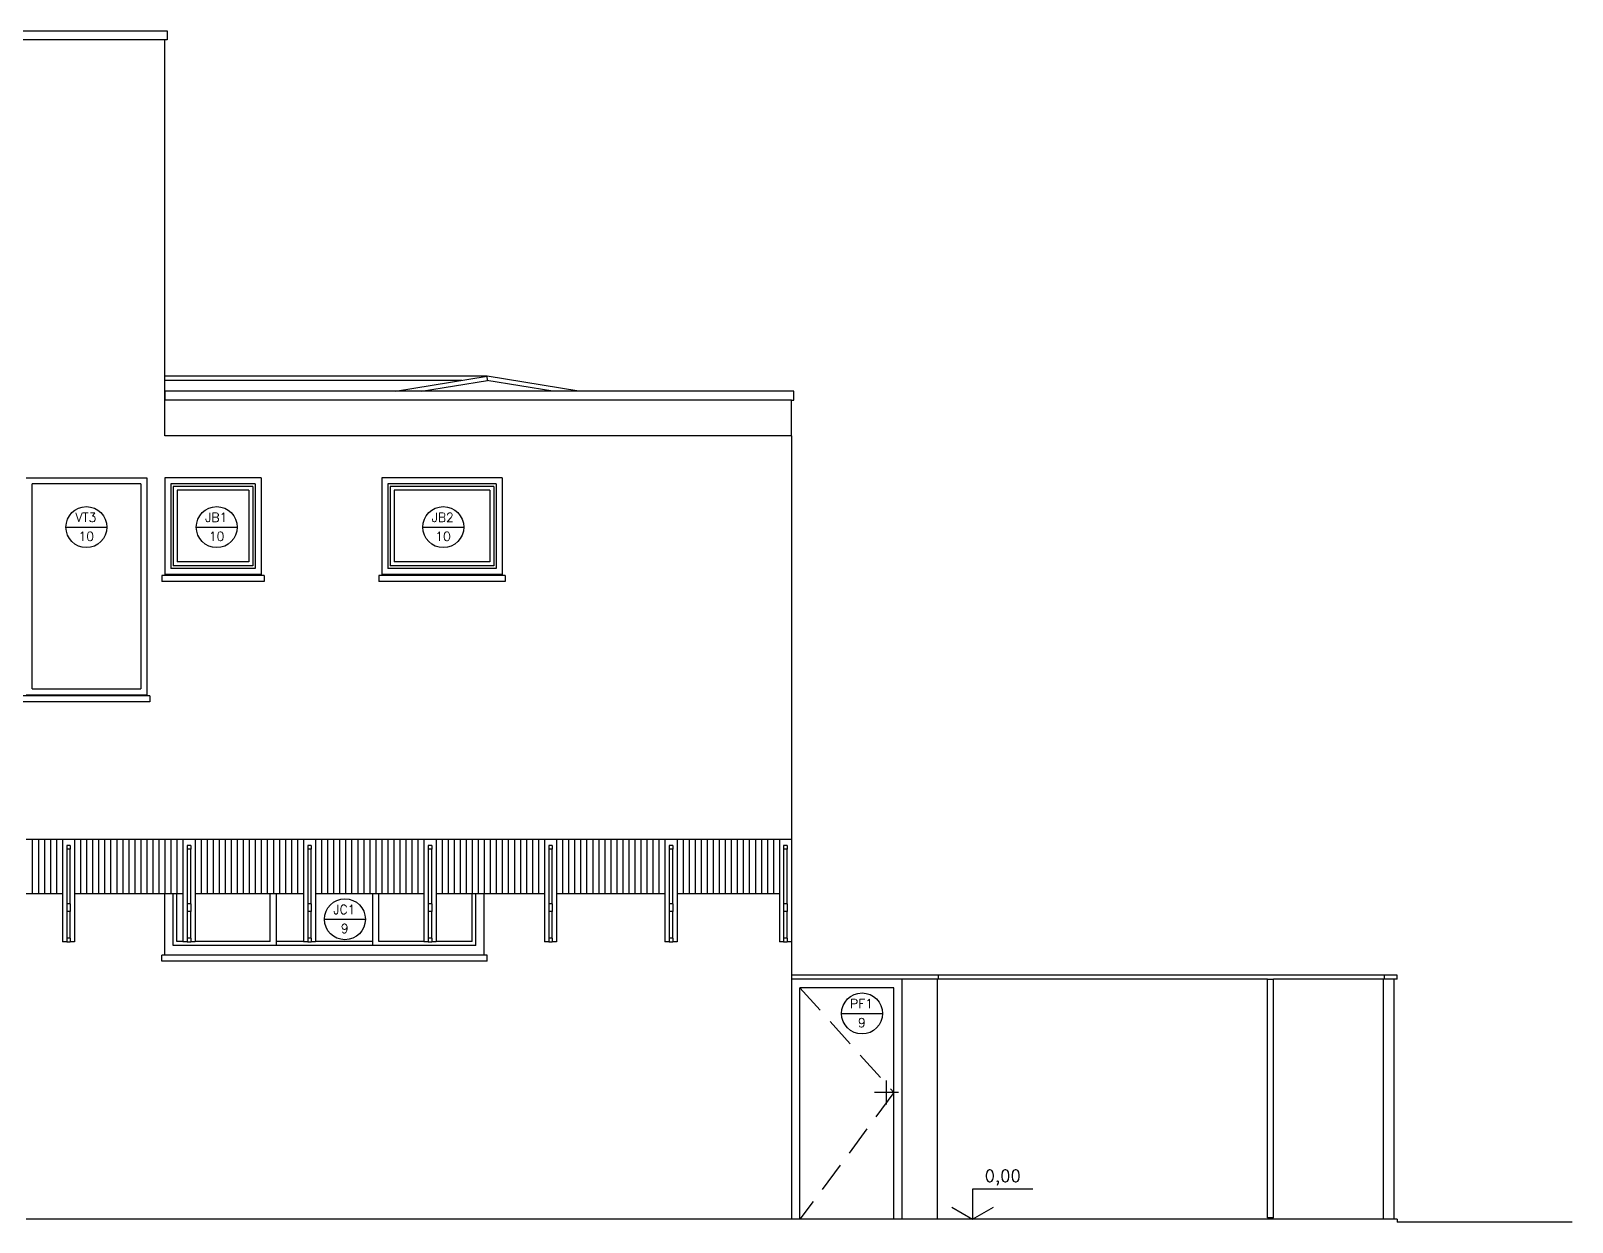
# Model space of a CAD drawing. Header units: millimetres. Extents: x 128 to 761, y 122 to 191.
# Drawn here: x 406.03 to 418.82, y 124.05 to 133.94 of the extents above; entities that cross this region are included whole.
import ezdxf

# ---------------------------------------------------------------- set-up
doc = ezdxf.new("R2010")
doc.units = ezdxf.units.MM
doc.linetypes.add('HIDDEN', pattern=[0.375, 0.25, -0.125])
for name, color, linetype in [('CAIX', 2, 'Continuous'), ('CAIXN', 7, 'Continuous'), ('LPROJ', 7, 'HIDDEN'), ('LVISTA', 1, 'Continuous'), ('LVISTA01', 8, 'Continuous'), ('LVISTA02', 1, 'Continuous'), ('LVISTA03', 4, 'Continuous'), ('NOTAS', 2, 'Continuous'), ('REVEST', 2, 'Continuous')]:
    doc.layers.add(name, color=color, linetype=linetype)
doc.styles.add('60-50', font='romans.shx', dxfattribs={"height": 0.075})
doc.styles.add('80-50', font='romans.shx', dxfattribs={"height": 0.1})

msp = doc.modelspace()

# ---------------------------------------------------------------- linework, layer by layer
at = {"layer": 'CAIX'}
for p, q in [((416.2883, 124.0852), (416.2883, 126.0652)), ((416.2883, 126.0652), (416.3383, 126.0652)), ((416.3383, 124.0852), (416.3383, 126.0652)), ((416.3383, 124.0852), (416.2883, 124.0852))]:
    msp.add_line(p, q, dxfattribs=at)
at = {"layer": 'CAIXN', "color": 8, "ltscale": 0.5}
for p, q in [((406.3174, 129.817), (406.6574, 129.817)), ((407.399, 129.817), (407.739, 129.817)), ((409.2788, 129.817), (409.6188, 129.817)), ((408.4622, 126.5636), (408.8022, 126.5636)), ((412.7538, 125.7817), (413.0938, 125.7817))]:
    msp.add_line(p, q, dxfattribs=at)
for centre in [(406.4874, 129.817), (407.569, 129.817), (409.4488, 129.817), (408.6322, 126.5636), (412.9238, 125.7817)]:
    msp.add_circle(centre, 0.17, dxfattribs=at)
at = {"layer": 'LPROJ'}
for p, q in [((412.4083, 125.9952), (413.1883, 125.1252)), ((413.1883, 125.1252), (412.4083, 124.0752))]:
    msp.add_line(p, q, dxfattribs=at)
at = {"layer": 'LVISTA', "color": 8}
for p, q in [((406.0383, 127.2252), (406.0383, 126.7752)), ((406.0883, 127.2252), (406.0883, 126.7752)), ((406.1383, 127.2252), (406.1383, 126.7752)), ((406.1883, 127.2252), (406.1883, 126.7752)), ((406.2383, 127.2252), (406.2383, 126.7752)), ((406.4383, 127.2252), (406.4383, 126.7752)), ((406.4883, 127.2252), (406.4883, 126.7752)), ((406.5383, 127.2252), (406.5383, 126.7752)), ((406.5883, 127.2252), (406.5883, 126.7752)), ((406.6383, 127.2252), (406.6383, 126.7752)), ((406.6883, 127.2252), (406.6883, 126.7752)), ((406.7383, 127.2252), (406.7383, 126.7752)), ((406.7883, 127.2252), (406.7883, 126.7752)), ((406.8383, 127.2252), (406.8383, 126.7752)), ((406.8883, 127.2252), (406.8883, 126.7752)), ((406.9383, 127.2252), (406.9383, 126.7752)), ((406.9883, 127.2252), (406.9883, 126.7752)), ((407.0383, 127.2252), (407.0383, 126.7752)), ((407.0883, 127.2252), (407.0883, 126.7752)), ((407.1383, 127.2252), (407.1383, 126.7752)), ((407.1883, 127.2252), (407.1883, 126.7752)), ((407.2383, 127.2252), (407.2383, 126.7752)), ((407.4383, 127.2252), (407.4383, 126.7752)), ((407.4883, 127.2252), (407.4883, 126.7752)), ((407.5383, 127.2252), (407.5383, 126.7752)), ((407.5883, 127.2252), (407.5883, 126.7752)), ((407.6383, 127.2252), (407.6383, 126.7752)), ((407.6883, 127.2252), (407.6883, 126.7752)), ((407.7383, 127.2252), (407.7383, 126.7752)), ((407.7883, 127.2252), (407.7883, 126.7752)), ((407.8383, 127.2252), (407.8383, 126.7752)), ((407.8883, 127.2252), (407.8883, 126.7752)), ((407.9383, 127.2252), (407.9383, 126.7752)), ((407.9883, 127.2252), (407.9883, 126.7752)), ((408.0383, 127.2252), (408.0383, 126.7752)), ((408.0883, 127.2252), (408.0883, 126.7752)), ((408.1383, 127.2252), (408.1383, 126.7752)), ((408.1883, 127.2252), (408.1883, 126.7752)), ((408.2383, 127.2252), (408.2383, 126.7752)), ((408.4383, 127.2252), (408.4383, 126.7752)), ((408.4883, 127.2252), (408.4883, 126.7752)), ((408.5383, 127.2252), (408.5383, 126.7752)), ((408.5883, 127.2252), (408.5883, 126.7752)), ((408.6383, 127.2252), (408.6383, 126.7752)), ((408.6883, 127.2252), (408.6883, 126.7752)), ((408.7383, 127.2252), (408.7383, 126.7752)), ((408.7883, 127.2252), (408.7883, 126.7752)), ((408.8383, 127.2252), (408.8383, 126.7752)), ((408.8883, 127.2252), (408.8883, 126.7752)), ((408.9383, 127.2252), (408.9383, 126.7752)), ((408.9883, 127.2252), (408.9883, 126.7752)), ((409.0383, 127.2252), (409.0383, 126.7752)), ((409.0883, 127.2252), (409.0883, 126.7752)), ((409.1383, 127.2252), (409.1383, 126.7752)), ((409.1883, 127.2252), (409.1883, 126.7752)), ((409.2383, 127.2252), (409.2383, 126.7752)), ((409.4383, 127.2252), (409.4383, 126.7752)), ((409.4883, 127.2252), (409.4883, 126.7752)), ((409.5383, 127.2252), (409.5383, 126.7752)), ((409.5883, 127.2252), (409.5883, 126.7752)), ((409.6383, 127.2252), (409.6383, 126.7752)), ((409.6883, 127.2252), (409.6883, 126.7752)), ((409.7383, 127.2252), (409.7383, 126.7752)), ((409.7883, 127.2252), (409.7883, 126.7752)), ((409.8383, 127.2252), (409.8383, 126.7752)), ((409.8883, 127.2252), (409.8883, 126.7752)), ((409.9383, 127.2252), (409.9383, 126.7752)), ((409.9883, 127.2252), (409.9883, 126.7752)), ((410.0383, 127.2252), (410.0383, 126.7752)), ((410.0883, 127.2252), (410.0883, 126.7752)), ((410.1383, 127.2252), (410.1383, 126.7752)), ((410.1883, 127.2252), (410.1883, 126.7752)), ((410.2383, 127.2252), (410.2383, 126.7752)), ((410.4383, 127.2252), (410.4383, 126.7752)), ((410.4883, 127.2252), (410.4883, 126.7752)), ((410.5383, 127.2252), (410.5383, 126.7752)), ((410.5883, 127.2252), (410.5883, 126.7752)), ((410.6383, 127.2252), (410.6383, 126.7752)), ((410.6883, 127.2252), (410.6883, 126.7752)), ((410.7383, 127.2252), (410.7383, 126.7752)), ((410.7883, 127.2252), (410.7883, 126.7752)), ((410.8383, 127.2252), (410.8383, 126.7752)), ((410.8883, 127.2252), (410.8883, 126.7752)), ((410.9383, 127.2252), (410.9383, 126.7752)), ((410.9883, 127.2252), (410.9883, 126.7752)), ((411.0383, 127.2252), (411.0383, 126.7752)), ((411.0883, 127.2252), (411.0883, 126.7752)), ((411.1383, 127.2252), (411.1383, 126.7752)), ((411.1883, 127.2252), (411.1883, 126.7752)), ((411.2383, 127.2252), (411.2383, 126.7752)), ((411.4383, 127.2252), (411.4383, 126.7752)), ((411.4883, 127.2252), (411.4883, 126.7752)), ((411.5383, 127.2252), (411.5383, 126.7752)), ((411.5883, 127.2252), (411.5883, 126.7752)), ((411.6383, 127.2252), (411.6383, 126.7752)), ((411.6883, 127.2252), (411.6883, 126.7752)), ((411.7383, 127.2252), (411.7383, 126.7752)), ((411.7883, 127.2252), (411.7883, 126.7752)), ((411.8383, 127.2252), (411.8383, 126.7752)), ((411.8883, 127.2252), (411.8883, 126.7752)), ((411.9383, 127.2252), (411.9383, 126.7752)), ((411.9883, 127.2252), (411.9883, 126.7752)), ((412.0383, 127.2252), (412.0383, 126.7752)), ((412.0883, 127.2252), (412.0883, 126.7752)), ((412.1383, 127.2252), (412.1383, 126.7752)), ((412.1883, 127.2252), (412.1883, 126.7752))]:
    msp.add_line(p, q, dxfattribs=at)
at = {"layer": 'LVISTA'}
for p, q in [((406.2883, 127.2252), (406.2883, 126.3752)), ((406.3233, 127.1443), (406.3233, 126.6911)), ((406.3533, 126.6911), (406.3533, 127.1443)), ((406.3883, 127.2252), (406.3883, 126.3752)), ((407.2883, 127.2252), (407.2883, 126.3752)), ((407.3233, 127.1443), (407.3233, 126.6911)), ((407.3533, 126.6911), (407.3533, 127.1443)), ((407.3883, 127.2252), (407.3883, 126.3752)), ((408.2883, 127.2252), (408.2883, 126.3752)), ((408.3233, 127.1443), (408.3233, 126.6911)), ((408.3533, 126.6911), (408.3533, 127.1443)), ((408.3883, 127.2252), (408.3883, 126.3752)), ((409.2883, 127.2252), (409.2883, 126.3752)), ((409.3233, 127.1443), (409.3233, 126.6911)), ((409.3533, 126.6911), (409.3533, 127.1443)), ((409.3883, 127.2252), (409.3883, 126.3752)), ((410.2883, 127.2252), (410.2883, 126.3752)), ((410.3233, 127.1443), (410.3233, 126.6911)), ((410.3533, 126.6911), (410.3533, 127.1443)), ((410.3883, 127.2252), (410.3883, 126.3752)), ((411.2883, 127.2252), (411.2883, 126.3752)), ((411.3233, 127.1443), (411.3233, 126.6911)), ((411.3533, 126.6911), (411.3533, 127.1443)), ((411.3883, 127.2252), (411.3883, 126.3752)), ((412.2383, 127.2252), (412.2383, 126.3752)), ((412.2733, 127.1443), (412.2733, 126.6911)), ((412.3033, 126.6911), (412.3033, 127.1443)), ((412.3383, 127.2252), (412.3383, 126.3752)), ((406.3233, 126.6266), (406.3233, 126.406)), ((406.3533, 126.406), (406.3533, 126.6266)), ((407.3233, 126.6266), (407.3233, 126.406)), ((407.3533, 126.406), (407.3533, 126.6266)), ((408.3233, 126.6266), (408.3233, 126.406)), ((408.3533, 126.406), (408.3533, 126.6266)), ((409.3233, 126.6266), (409.3233, 126.406)), ((409.3533, 126.406), (409.3533, 126.6266)), ((410.3233, 126.6266), (410.3233, 126.406)), ((410.3533, 126.406), (410.3533, 126.6266)), ((411.3233, 126.6266), (411.3233, 126.406)), ((411.3533, 126.406), (411.3533, 126.6266)), ((412.2733, 126.6266), (412.2733, 126.406)), ((412.3033, 126.406), (412.3033, 126.6266)), ((406.3233, 126.3752), (406.2883, 126.3752)), ((406.3883, 126.3752), (406.3533, 126.3752)), ((407.3233, 126.3752), (407.2883, 126.3752)), ((407.3883, 126.3752), (407.3533, 126.3752)), ((408.3233, 126.3752), (408.2883, 126.3752)), ((408.3883, 126.3752), (408.3533, 126.3752)), ((409.3233, 126.3752), (409.2883, 126.3752)), ((409.3883, 126.3752), (409.3533, 126.3752)), ((410.3233, 126.3752), (410.2883, 126.3752)), ((410.3883, 126.3752), (410.3533, 126.3752)), ((411.3233, 126.3752), (411.2883, 126.3752)), ((411.3883, 126.3752), (411.3533, 126.3752)), ((412.2733, 126.3752), (412.2383, 126.3752)), ((412.3383, 126.3752), (412.3033, 126.3752))]:
    msp.add_line(p, q, dxfattribs=at)
at = {"layer": 'LVISTA', "color": 2}
for p, q in [((406.2883, 126.7752), (405.9883, 126.7752)), ((407.2883, 126.7752), (406.3883, 126.7752)), ((408.2883, 126.7752), (407.3883, 126.7752)), ((409.2883, 126.7752), (408.3883, 126.7752)), ((410.2883, 126.7752), (409.3883, 126.7752)), ((411.2883, 126.7752), (410.3883, 126.7752)), ((412.2383, 126.7752), (411.3883, 126.7752))]:
    msp.add_line(p, q, dxfattribs=at)
at = {"layer": 'LVISTA01'}
for p, q in [((409.8133, 131.0687), (407.1383, 131.0687)), ((409.6012, 131.0342), (407.1383, 131.0342)), ((409.0534, 130.9452), (409.8133, 131.0687)), ((409.2684, 130.9452), (409.8161, 131.0342)), ((410.3583, 130.9452), (409.8106, 131.0342)), ((410.5732, 130.9452), (409.8133, 131.0687)), ((409.8161, 131.0342), (409.8133, 131.0687)), ((406.0383, 128.4752), (406.0383, 130.1752)), ((406.9383, 130.1752), (406.0383, 130.1752)), ((406.9383, 130.1752), (406.9383, 128.4752)), ((407.1883, 130.1752), (407.1883, 129.4752)), ((407.8883, 130.1752), (407.1883, 130.1752)), ((407.2083, 130.1552), (407.2083, 129.4952)), ((407.8683, 130.1552), (407.2083, 130.1552)), ((407.241, 130.1225), (407.241, 129.5279)), ((407.8356, 130.1225), (407.241, 130.1225)), ((407.8356, 130.1225), (407.8356, 129.5279)), ((407.8683, 130.1552), (407.8683, 129.4952)), ((407.8883, 130.1752), (407.8883, 129.4752)), ((408.9883, 130.1752), (408.9883, 129.4752)), ((409.8883, 130.1752), (408.9883, 130.1752)), ((409.0083, 130.1552), (409.0083, 129.4952)), ((409.8683, 130.1552), (409.0083, 130.1552)), ((409.041, 130.1225), (409.041, 129.5279)), ((409.8356, 130.1225), (409.041, 130.1225)), ((409.8356, 130.1225), (409.8356, 129.5279)), ((409.8683, 130.1552), (409.8683, 129.4952)), ((409.8883, 130.1752), (409.8883, 129.4752)), ((407.8883, 129.4752), (407.1883, 129.4752)), ((407.8683, 129.4952), (407.2083, 129.4952)), ((407.8356, 129.5279), (407.241, 129.5279)), ((409.8883, 129.4752), (408.9883, 129.4752)), ((409.8683, 129.4952), (409.0083, 129.4952)), ((409.8356, 129.5279), (409.041, 129.5279)), ((406.0383, 128.4752), (406.9383, 128.4752))]:
    msp.add_line(p, q, dxfattribs=at)
at = {"layer": 'LVISTA02'}
for p, q in [((407.1583, 133.8602), (403.8183, 133.8602)), ((407.1383, 130.9452), (407.1383, 130.8702)), ((412.3383, 130.8702), (407.1383, 130.8702)), ((405.9883, 130.2252), (406.9883, 130.2252)), ((406.9883, 130.2252), (406.9883, 128.4252)), ((407.1383, 130.2252), (407.1383, 129.4252)), ((407.9383, 130.2252), (407.1383, 130.2252)), ((407.9383, 130.2252), (407.9383, 129.4252)), ((408.9383, 130.2252), (408.9383, 129.4252)), ((409.9383, 130.2252), (408.9383, 130.2252)), ((409.9383, 130.2252), (409.9383, 129.4252)), ((407.9633, 129.4164), (407.1133, 129.4164)), ((407.1133, 129.4164), (407.1133, 129.3664)), ((407.9633, 129.3664), (407.1133, 129.3664)), ((407.9383, 129.4252), (407.1383, 129.4252)), ((407.9633, 129.4164), (407.9633, 129.3664)), ((409.9633, 129.4164), (408.9133, 129.4164)), ((408.9133, 129.4164), (408.9133, 129.3664)), ((409.9633, 129.3664), (408.9133, 129.3664)), ((409.9383, 129.4252), (408.9383, 129.4252)), ((409.9633, 129.4164), (409.9633, 129.3664)), ((405.9883, 128.4252), (406.9883, 128.4252)), ((407.0133, 128.4164), (405.9633, 128.4164)), ((407.0133, 128.3664), (405.9633, 128.3664)), ((407.0133, 128.4164), (407.0133, 128.3664)), ((412.3383, 126.3752), (412.3383, 124.0752)), ((417.3633, 126.1002), (412.3383, 126.1002)), ((416.2883, 126.0652), (412.3383, 126.0652)), ((412.4083, 124.0752), (412.4083, 125.9952)), ((413.1883, 125.9952), (412.4083, 125.9952)), ((413.1883, 124.0752), (413.1883, 125.9952)), ((413.2576, 124.0752), (413.2576, 126.0652)), ((413.5505, 124.0752), (413.5505, 126.0652)), ((413.5588, 126.0652), (413.5588, 126.1002)), ((417.3633, 126.0652), (416.3383, 126.0652)), ((417.2505, 124.0752), (417.2505, 126.0652)), ((417.2588, 126.0652), (417.2588, 126.1002)), ((417.3383, 124.0752), (417.3383, 126.0652)), ((417.3633, 126.0652), (417.3633, 126.1002))]:
    msp.add_line(p, q, dxfattribs=at)
at = {"layer": 'LVISTA02', "color": 2}
for p, q in [((412.3583, 130.9452), (407.1383, 130.9452)), ((412.3383, 130.5752), (412.3383, 130.8702)), ((412.3383, 130.8702), (412.3583, 130.8702)), ((412.3583, 130.8702), (412.3583, 130.9452))]:
    msp.add_line(p, q, dxfattribs=at)
at = {"layer": 'LVISTA02', "color": 8}
for p, q in [((407.1383, 126.2664), (407.1383, 126.7752)), ((407.2083, 126.3452), (407.2083, 126.7752)), ((407.2383, 126.3779), (407.2383, 126.7752)), ((408.0133, 126.3779), (408.0133, 126.7752)), ((408.0633, 126.3452), (408.0633, 126.7752)), ((408.8633, 126.3452), (408.8633, 126.7752)), ((408.9133, 126.3779), (408.9133, 126.7752)), ((409.6883, 126.3779), (409.6883, 126.7752)), ((409.7183, 126.3452), (409.7183, 126.7752)), ((409.7883, 126.2664), (409.7883, 126.7752)), ((407.2883, 126.3779), (407.2383, 126.3779)), ((408.0133, 126.3779), (407.3883, 126.3779)), ((408.2883, 126.3779), (408.0633, 126.3779)), ((408.8633, 126.3779), (408.3883, 126.3779)), ((409.2883, 126.3779), (408.9133, 126.3779)), ((409.6883, 126.3779), (409.3883, 126.3779)), ((409.8133, 126.2664), (407.1133, 126.2664)), ((407.1133, 126.2164), (407.1133, 126.2664)), ((409.7183, 126.3452), (407.2083, 126.3452)), ((409.8133, 126.2164), (409.8133, 126.2664)), ((409.8133, 126.2164), (407.1133, 126.2164))]:
    msp.add_line(p, q, dxfattribs=at)
at = {"layer": 'LVISTA03', "color": 4}
for p, q in [((412.3383, 127.2252), (405.9883, 127.2252)), ((406.3533, 127.1743), (406.3233, 127.1743)), ((406.3233, 127.1743), (406.3233, 127.1443)), ((406.3533, 127.1443), (406.3233, 127.1443)), ((406.3533, 127.1743), (406.3533, 127.1443)), ((407.3533, 127.1743), (407.3233, 127.1743)), ((407.3233, 127.1743), (407.3233, 127.1443)), ((407.3533, 127.1443), (407.3233, 127.1443)), ((407.3533, 127.1743), (407.3533, 127.1443)), ((408.3533, 127.1743), (408.3233, 127.1743)), ((408.3233, 127.1743), (408.3233, 127.1443)), ((408.3533, 127.1443), (408.3233, 127.1443)), ((408.3533, 127.1743), (408.3533, 127.1443)), ((409.3533, 127.1743), (409.3233, 127.1743)), ((409.3233, 127.1743), (409.3233, 127.1443)), ((409.3533, 127.1443), (409.3233, 127.1443)), ((409.3533, 127.1743), (409.3533, 127.1443)), ((410.3533, 127.1743), (410.3233, 127.1743)), ((410.3233, 127.1743), (410.3233, 127.1443)), ((410.3533, 127.1443), (410.3233, 127.1443)), ((410.3533, 127.1743), (410.3533, 127.1443)), ((411.3533, 127.1743), (411.3233, 127.1743)), ((411.3233, 127.1743), (411.3233, 127.1443)), ((411.3533, 127.1443), (411.3233, 127.1443)), ((411.3533, 127.1743), (411.3533, 127.1443)), ((412.3033, 127.1743), (412.2733, 127.1743)), ((412.2733, 127.1743), (412.2733, 127.1443)), ((412.3033, 127.1443), (412.2733, 127.1443)), ((412.3033, 127.1743), (412.3033, 127.1443)), ((406.3533, 126.6911), (406.3233, 126.6911)), ((406.3233, 126.6911), (406.3233, 126.6266)), ((406.3533, 126.6911), (406.3533, 126.6266)), ((407.3533, 126.6911), (407.3233, 126.6911)), ((407.3233, 126.6911), (407.3233, 126.6266)), ((407.3533, 126.6911), (407.3533, 126.6266)), ((408.3533, 126.6911), (408.3233, 126.6911)), ((408.3233, 126.6911), (408.3233, 126.6266)), ((408.3533, 126.6911), (408.3533, 126.6266)), ((409.3533, 126.6911), (409.3233, 126.6911)), ((409.3233, 126.6911), (409.3233, 126.6266)), ((409.3533, 126.6911), (409.3533, 126.6266)), ((410.3533, 126.6911), (410.3233, 126.6911)), ((410.3233, 126.6911), (410.3233, 126.6266)), ((410.3533, 126.6911), (410.3533, 126.6266)), ((411.3533, 126.6911), (411.3233, 126.6911)), ((411.3233, 126.6911), (411.3233, 126.6266)), ((411.3533, 126.6911), (411.3533, 126.6266)), ((412.3033, 126.6911), (412.2733, 126.6911)), ((412.2733, 126.6911), (412.2733, 126.6266)), ((412.3033, 126.6911), (412.3033, 126.6266)), ((406.3533, 126.6266), (406.3233, 126.6266)), ((407.3533, 126.6266), (407.3233, 126.6266)), ((408.3533, 126.6266), (408.3233, 126.6266)), ((409.3533, 126.6266), (409.3233, 126.6266)), ((410.3533, 126.6266), (410.3233, 126.6266)), ((411.3533, 126.6266), (411.3233, 126.6266)), ((412.3033, 126.6266), (412.2733, 126.6266)), ((406.3533, 126.406), (406.3233, 126.406)), ((406.3233, 126.406), (406.3233, 126.3752)), ((406.3233, 126.3752), (406.3533, 126.3752)), ((406.3533, 126.406), (406.3533, 126.3752)), ((407.3533, 126.406), (407.3233, 126.406)), ((407.3233, 126.406), (407.3233, 126.3752)), ((407.3233, 126.3752), (407.3533, 126.3752)), ((407.3533, 126.406), (407.3533, 126.3752)), ((408.3533, 126.406), (408.3233, 126.406)), ((408.3233, 126.406), (408.3233, 126.3752)), ((408.3233, 126.3752), (408.3533, 126.3752)), ((408.3533, 126.406), (408.3533, 126.3752)), ((409.3533, 126.406), (409.3233, 126.406)), ((409.3233, 126.406), (409.3233, 126.3752)), ((409.3233, 126.3752), (409.3533, 126.3752)), ((409.3533, 126.406), (409.3533, 126.3752)), ((410.3533, 126.406), (410.3233, 126.406)), ((410.3233, 126.406), (410.3233, 126.3752)), ((410.3233, 126.3752), (410.3533, 126.3752)), ((410.3533, 126.406), (410.3533, 126.3752)), ((411.3533, 126.406), (411.3233, 126.406)), ((411.3233, 126.406), (411.3233, 126.3752)), ((411.3233, 126.3752), (411.3533, 126.3752)), ((411.3533, 126.406), (411.3533, 126.3752)), ((412.3033, 126.406), (412.2733, 126.406)), ((412.2733, 126.406), (412.2733, 126.3752)), ((412.2733, 126.3752), (412.3033, 126.3752)), ((412.3033, 126.406), (412.3033, 126.3752))]:
    msp.add_line(p, q, dxfattribs=at)
at = {"layer": 'NOTAS'}
for p, q in [((413.1276, 125.0252), (413.1276, 125.2252)), ((413.2276, 125.1252), (413.0276, 125.1252))]:
    msp.add_line(p, q, dxfattribs=at)
msp.add_lwpolyline([(414.3408, 124.3252), (413.8408, 124.3252), (413.8408, 124.0752)], dxfattribs=at)
at = {"layer": 'NOTAS', "color": 3}
msp.add_lwpolyline([(413.6675, 124.1752), (413.8408, 124.0752), (414.014, 124.1752)], dxfattribs=at)
at = {"layer": 'REVEST', "color": 4}
for p, q in [((403.8183, 133.9352), (407.1583, 133.9352)), ((407.1583, 133.9352), (407.1583, 133.8602)), ((407.1383, 130.5752), (407.1383, 133.8602)), ((412.3383, 130.5752), (407.1383, 130.5752)), ((412.3383, 130.5752), (412.3383, 127.2252))]:
    msp.add_line(p, q, dxfattribs=at)
at = {"layer": 'REVEST'}
for p, q in [((417.3633, 124.0752), (405.9883, 124.0752)), ((417.3633, 124.0752), (417.3633, 124.0502)), ((418.8167, 124.0502), (417.3633, 124.0502))]:
    msp.add_line(p, q, dxfattribs=at)

# ---------------------------------------------------------------- texts
at = {"layer": 'CAIXN', "color": 2, "ltscale": 0.5, "char_height": 0.075, "attachment_point": 5, "style": '60-50'}
for s, insert in [('VT3', (406.4828, 129.8979)), ('JB1', (407.5644, 129.8979)), ('JB2', (409.4442, 129.8979)), ('10', (406.4856, 129.7402)), ('10', (407.5672, 129.7402)), ('10', (409.447, 129.7402)), ('JC1', (408.6276, 126.6445)), ('9', (408.6304, 126.4868)), ('PF1', (412.9192, 125.8626)), ('9', (412.9219, 125.7049))]:
    msp.add_mtext(s, dxfattribs=dict(at, insert=insert))
at = {"layer": 'NOTAS', "color": 3, "style": '80-50'}
msp.add_text('0,00', height=0.1, dxfattribs=at).set_placement((413.941, 124.3843))

doc.saveas('drawing.dxf')
